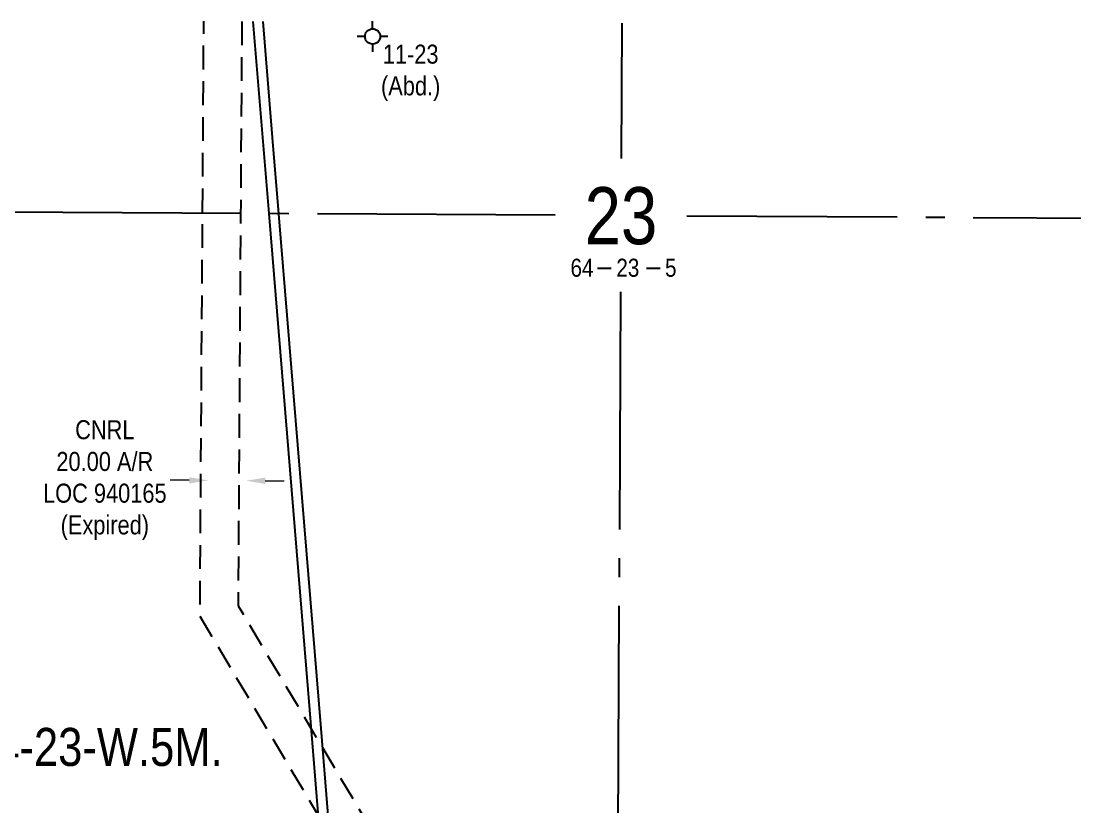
# Model space of a CAD drawing. Extents: x 473254 to 483871, y 6040471 to 6049084.
# Drawn here: x 475973 to 476527, y 6044733 to 6045146 of the extents above; entities that cross this region are included whole.
import ezdxf
from ezdxf.enums import TextEntityAlignment as Align

# ---------------------------------------------------------------- set-up
doc = ezdxf.new("R2010")
doc.units = 0
doc.header["$LTSCALE"] = 5
doc.header["$PDSIZE"] = 0.5
doc.linetypes.add('foc-ACCESSROAD', pattern=[3.75, 2.5, -1.25])
doc.linetypes.add('foc-QUARTERLINE', pattern=[33, 25, -3, 2, -3])
doc.layers.get('Defpoints').update_dxf_attribs({"color": 9})
for name, color, linetype in [('10', 1, 'Continuous'), ('9', 3, 'Continuous'), ('C-SYMBOL', 7, 'Continuous'), ('F-AR', 190, 'foc-ACCESSROAD'), ('F-RW', 190, 'Continuous'), ('F-WS-S', 8, 'Continuous'), ('L-QSEC', 8, 'foc-QUARTERLINE'), ('L-SECLBL', 7, 'Continuous')]:
    doc.layers.add(name, color=color, linetype=linetype)
doc.layers.add('F-AR-T', color=190, linetype='Continuous', lineweight=9)
doc.layers.add('F-WS-T', color=190, linetype='Continuous', lineweight=9)
doc.styles.add('175L', font='ARIALN.TTF', dxfattribs={"height": 20})
doc.styles.add('80CG', font='ARIALN.TTF', dxfattribs={"height": 10})
doc.styles.add('80L', font='ARIALN.TTF', dxfattribs={"height": 10})
doc.styles.add('SIMPLEX', font='ARIALN.TTF')
doc.dimstyles.new('Compass 5 000', dxfattribs={"dimscale": 5, "dimtxt": 9, "dimasz": 2, "dimexe": 0.2, "dimexo": 0.0625, "dimgap": 0.5, "dimtad": 0, "dimtih": 1, "dimtoh": 1, "dimzin": 0, "dimdsep": 46, "dimtxsty": '80CG', "dimcen": 0.1, "dimse1": 1, "dimse2": 1, "dimclrd": 256, "dimclrt": 256, "dimaunit": 1, "dimadec": 4, "dimazin": 0, "dimtfac": 0.06, "dimtofl": 0, "dimtmove": 0, "dimatfit": 1, "dimfxl": 0.2, "dimtolj": 1, "dimtzin": 0, "dimlwd": -1, "dimarcsym": 0})

# ---------------------------------------------------------------- blocks, each defined once
blk = doc.blocks.new('L-SECLBL')
at = {"layer": '9', "color": 7}
for p, q in [((-5.082139060913505, -27.83004804289613), (-12.28857354467345, -27.83004804289613)), ((20.70431141927111, -27.83004804289613), (13.49787693551116, -27.83004804289613))]:
    blk.add_line(p, q, dxfattribs=at)
at = {"layer": '10', "color": 2, "style": 'SIMPLEX'}
blk.add_attdef('SEC', text='', height=30, dxfattribs=at).set_placement((0, 0), align=Align.MIDDLE)
at = {"layer": '10', "color": 5, "style": '80L'}
blk.add_attdef('TWP', text='', height=9.5, dxfattribs=at).set_placement((-14.43410290347765, -27.36845155570791), align=Align.MIDDLE_RIGHT)
blk.add_attdef('RGE', text='', height=9.5, dxfattribs=at).set_placement((3.622123863462547, -27.36845155570791), align=Align.MIDDLE_CENTER)
blk.add_attdef('MER', text='', height=9.5, dxfattribs=at).set_placement((23.16775162027989, -27.36845155570791), align=Align.MIDDLE_LEFT)
blk = doc.blocks.new('*D403')
at = {"layer": 'Defpoints', "color": 0, "transparency": 16777216}
for p in [(476071.2903507567, 6044908.05365176), (476091.2670460958, 6044907.924956648), (476071.2693815936, 6044904.798713982)]:
    blk.add_point(p, dxfattribs=at)
at = {"layer": 'F-AR-T', "transparency": 16777216}
for p, q in [((476061.2695891008, 6044904.863135269), (476051.2697966081, 6044904.927556556)), ((476101.2458694254, 6044904.605597583), (476111.2456619181, 6044904.541176296))]:
    blk.add_line(p, q, dxfattribs=at)
for points in [[(476061.280325982, 6044906.529767352), (476061.2588522197, 6044903.196503187), (476071.2693815936, 6044904.798713982)], [(476101.2566063065, 6044906.272229666), (476101.2351325442, 6044902.9389655), (476091.2460769326, 6044904.670018869)]]:
    blk.add_solid(points, dxfattribs=at)
at = {"layer": 'F-AR-T', "transparency": 16777216, "insert": (476016.9348716422, 6044904.927556557), "char_height": 10, "attachment_point": 5, "style": '80CG'}
blk.add_mtext('\\A1;CNRL\\P20.00 A/R\\PLOC 940165\\P(Expired)', dxfattribs=at)
blk = doc.blocks.new('GABD')
for p, q in [((0, 0.8077887898252811), (0, 1.615577579648743)), ((-0.8077887898243716, 0), (-1.615577579648743, 0)), ((1.615577579648743, 0), (0.8077887898243716, 0)), ((0, -0.8077887898252811), (0, -1.615577579648743))]:
    blk.add_line(p, q)
blk.add_circle((0, 0), 0.8)

msp = doc.modelspace()

# ---------------------------------------------------------------- linework, layer by layer
at = {"layer": 'F-AR', "flags": 128}
msp.add_lwpolyline([(476088.9668246547, 6045145.98392323), (476088.2924425407, 6045042.748265602), (476086.9611496153, 6044838.972110661), (476120.8552450823, 6044781.935674118), (476126.6816919149, 6044772.132438099), (476251.492, 6044562.732), (476256.2077610634, 6044552.717084479), (476233.3895339755, 6044554.076758728), (476130.3591414992, 6044726.80353237), (476124.5404745676, 6044736.594513115), (476066.9543943187, 6044833.494882557), (476068.3032021698, 6045042.863574585), (476068.9677574581, 6045146.071363748)], dxfattribs=at)
at = {"layer": 'F-RW'}
for points in [[(476099.9670489157, 6045145.935827723), (476104.969175848, 6045085.094917182), (476108.2661983689, 6045044.963313865), (476130.5092691883, 6044774.364669791), (476134.2523744776, 6044728.832277008), (476148.5884787214, 6044554.559620996), (476151.8448917973, 6044514.823877849), (476151.9175029655, 6044513.937675656), (476152.0002473399, 6044512.931436128), (476152.6640814962, 6044504.862396902), (476034.630310553, 6044496.944106829), (476004.4219291561, 6044487.131827679), (475985.2869037443, 6044480.916753066), (475758.623284522, 6044407.298135146), (475666.7088118865, 6044391.557875774), (475591.6093407204, 6044390.999659639), (475489.7547379323, 6044410.053012748), (475459.6657782682, 6044423.491832634), (475382.1263306816, 6044458.233141644), (475359.8885679449, 6044466.119695731)], [(475359.9443975678, 6044476.704115456), (475385.8454784236, 6044467.51826125), (475459.7234874803, 6044434.417800415), (475489.8120921978, 6044420.937352814), (475492.5958003026, 6044419.690391994), (475592.4993464107, 6044401.002315667), (475665.8223355023, 6044401.547029825), (475756.2231623992, 6044417.026746441), (475983.2334282146, 6044490.758393188), (476002.3683534215, 6044496.972758997), (476032.7233536307, 6044506.832986018), (476133.208328922, 6044513.574057283), (476146.8584221237, 6044514.490365674), (476143.5814232097, 6044554.3525093), (476128.4318066305, 6044738.649085841), (476124.6891069218, 6044784.17938099), (476103.2492297163, 6045044.992568705), (476094.949840706, 6045145.95776411)]]:
    msp.add_lwpolyline(points, dxfattribs=at)
at = {"layer": 'L-QSEC'}
for p, q in [((476288.777312171, 6045145.110305883), (476288.4152561877, 6045073.939166049)), ((476253.6512511207, 6045044.14060053), (475483.0802528533, 6045048.617830561)), ((477093.4576395034, 6045039.261093768), (476322.9321383587, 6045043.738059467)), ((476288.0591626314, 6045003.940090291), (476284.1723875373, 6044239.897439344))]:
    msp.add_line(p, q, dxfattribs=at)

# ---------------------------------------------------------------- block references
at = {"layer": 'F-WS-S', "xscale": 5.000000000000032, "yscale": 5.000000000000032, "zscale": 5.000000000000032}
msp.add_blockref('GABD', (476157.7188348047, 6045138.118899143), dxfattribs=at)
at = {"layer": 'L-SECLBL'}
msp.add_blockref('L-SECLBL', (476288.2626443409, 6045043.93949877), dxfattribs=at).add_auto_attribs({'SEC': '23', 'TWP': '64', 'RGE': '23', 'MER': '5'})

# ---------------------------------------------------------------- texts
at = {"layer": 'C-SYMBOL', "color": 3, "style": '175L'}
msp.add_text('Theor. S.W.1/4 Sec. 23-64-23-W.5M.', height=19.9894954000002, dxfattribs=at).set_placement((475889.9195046395, 6044748.746429414), align=Align.BOTTOM_CENTER)
at = {"layer": 'F-WS-T', "insert": (476177.7128037066, 6045118.992949276), "char_height": 10.00000000000006, "width": 30.59795361527992, "attachment_point": 5, "style": '80CG'}
msp.add_mtext('\\A1;11-23\\P(Abd.)', dxfattribs=at)

# ---------------------------------------------------------------- dimensions: what is measured, and where the dimension line sits
at = {"layer": 'F-AR-T'}
dim = msp.add_aligned_dim(p1=(476091.2670460958, 6044907.924956648), p2=(476071.2903507567, 6044908.05365176), distance=3.255005321951217, text='CNRL\\P20.00 A/R\\PLOC 940165\\P(Expired)', dimstyle='Compass 5 000', dxfattribs=at)
dim.commit()
dim.dimension.update_dxf_attribs({"geometry": '*D403', "text_midpoint": (476016.9348716422, 6044904.927556557)})

doc.saveas('drawing.dxf')
